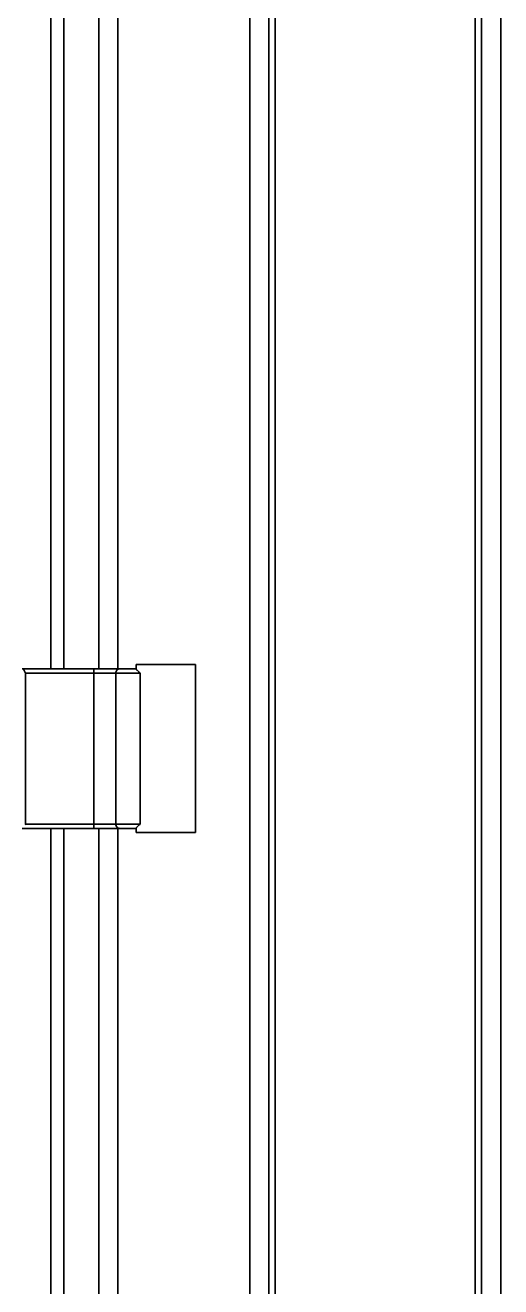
# Model space of a CAD drawing. Header units: millimetres. Extents: x 32496 to 166256, y 3504 to 23939.
# Drawn here: x 45352 to 45576, y 16560 to 17153 of the extents above; entities that cross this region are included whole.
import ezdxf

# ---------------------------------------------------------------- set-up
doc = ezdxf.new("R2010")
doc.units = ezdxf.units.MM
doc.layers.get('0').update_dxf_attribs({"lineweight": 35})

msp = doc.modelspace()

# ---------------------------------------------------------------- linework, layer by layer
at = {"linetype": 'Continuous'}
for p, q in [((45457.64, 15203.349), (45457.64, 17722.349)), ((45466.64, 17722.349), (45466.64, 15203.349)), ((45469.64, 17722.349), (45469.64, 15203.349)), ((45563.64, 17722.349), (45563.64, 15203.349)), ((45566.64, 17722.349), (45566.64, 15203.349)), ((45575.64, 17722.349), (45575.64, 15203.349)), ((45364.14, 17475.349), (45364.14, 16850.349)), ((45370.14, 16850.349), (45370.14, 17475.349)), ((45386.64, 16850.349), (45386.64, 17475.349)), ((45395.64, 16850.349), (45395.64, 17475.349)), ((45350.64, 16850.349), (45404.14, 16850.349)), ((45384.316, 16850.349), (45384.316, 16775.349)), ((45404.14, 16850.348), (45404.14, 16852.349)), ((45404.14, 16852.349), (45432.14, 16852.349)), ((45432.14, 16773.349), (45432.14, 16852.349)), ((45352.14, 16848.349), (45352.14, 16777.349)), ((45352.14, 16848.349), (45406.108, 16848.349)), ((45394.629, 16777.349), (45394.629, 16848.349)), ((45406.108, 16848.349), (45406.108, 16777.349)), ((45350.64, 16775.349), (45404.14, 16775.349)), ((45406.108, 16777.349), (45352.14, 16777.349)), ((45364.14, 16775.349), (45364.14, 16150.349)), ((45370.14, 16150.349), (45370.14, 16775.349)), ((45386.64, 16150.349), (45386.64, 16775.349)), ((45395.64, 16150.349), (45395.64, 16775.349)), ((45404.14, 16775.349), (45404.14, 16773.349)), ((45432.14, 16773.349), (45404.14, 16773.349))]:
    msp.add_line(p, q, dxfattribs=at)
for centre, start_param, end_param in [((45343.994, 16848.349), 0, 0.1417105), ((45343.994, 16777.349), -0.1417105, 0)]:
    msp.add_ellipse(centre, major_axis=(8.145, 0), ratio=0.2455357, start_param=start_param, end_param=end_param, dxfattribs=at)
for points, knots in [([(45350.785, 16850.349), (45350.857, 16850.349), (45350.995, 16850.336), (45351.183, 16850.24), (45351.33, 16850.075), (45351.517, 16849.761), (45351.734, 16849.262), (45351.933, 16848.847), (45352.058, 16848.631)], [0, 0, 0, 0, 0.0954914, 0.1815719, 0.2751296, 0.3866593, 0.6670272, 1, 1, 1, 1]), ([(45394.629, 16848.349), (45394.629, 16848.607), (45394.714, 16849.12), (45395.087, 16849.782), (45395.656, 16850.238), (45396.123, 16850.349), (45396.348, 16850.349)], [0, 0, 0, 0, 0.2672147, 0.5246358, 0.7676565, 1, 1, 1, 1]), ([(45406.108, 16848.349), (45405.958, 16848.46), (45405.675, 16848.68), (45405.287, 16849.016), (45404.952, 16849.336), (45404.672, 16849.632), (45404.478, 16849.862), (45404.351, 16850.025), (45404.278, 16850.126), (45404.22, 16850.211), (45404.182, 16850.271), (45404.16, 16850.308), (45404.149, 16850.327), (45404.143, 16850.34), (45404.14, 16850.346), (45404.14, 16850.348)], [0, 0, 0, 0, 0.1982754, 0.3806938, 0.5455653, 0.6907758, 0.8134789, 0.8652438, 0.9098414, 0.9465551, 0.9745353, 0.984937, 0.9927617, 0.9978387, 1, 1, 1, 1]), ([(45396.348, 16775.349), (45396.123, 16775.349), (45395.656, 16775.459), (45395.087, 16775.915), (45394.714, 16776.577), (45394.629, 16777.09), (45394.629, 16777.349)], [0, 0, 0, 0, 0.2323435, 0.4753642, 0.7327853, 1, 1, 1, 1]), ([(45404.14, 16775.349), (45404.14, 16775.351), (45404.143, 16775.357), (45404.149, 16775.37), (45404.16, 16775.389), (45404.182, 16775.427), (45404.22, 16775.486), (45404.278, 16775.571), (45404.351, 16775.673), (45404.478, 16775.835), (45404.672, 16776.065), (45404.952, 16776.361), (45405.287, 16776.682), (45405.675, 16777.018), (45405.958, 16777.238), (45406.108, 16777.349)], [0, 0, 0, 0, 0.0021613, 0.0072383, 0.015063, 0.0254647, 0.0534449, 0.0901586, 0.1347562, 0.1865211, 0.3092242, 0.4544347, 0.6193062, 0.8017246, 1, 1, 1, 1])]:
    msp.add_open_spline(points, degree=3, knots=knots, dxfattribs=at)

doc.saveas('drawing.dxf')
